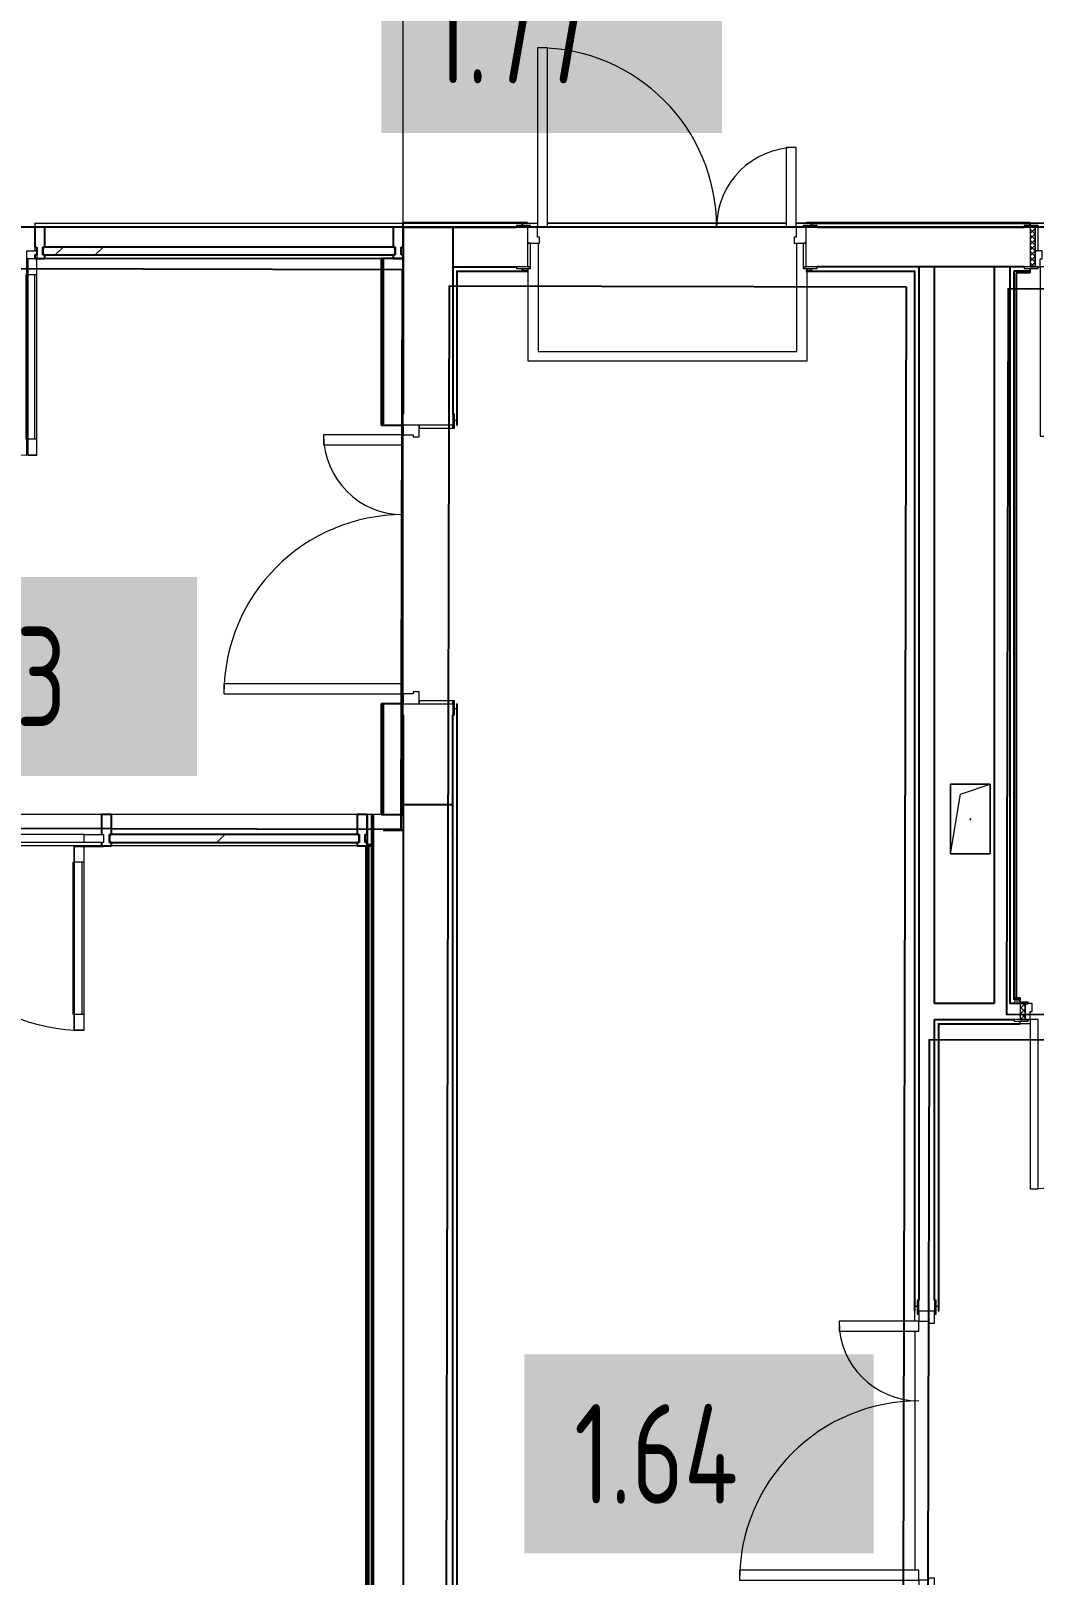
# Model space of a CAD drawing. Header units: millimetres. Extents: x 3914 to 443608, y -156176 to 78197.
# Drawn here: x 113747 to 118787, y -142283 to -134527 of the extents above; entities that cross this region are included whole.
import ezdxf

# ---------------------------------------------------------------- set-up
doc = ezdxf.new("R2010")
doc.units = ezdxf.units.MM
doc.linetypes.add('200_ШТРИХ__ш1_п0_6_', pattern=[160, 100, -60])
for name, color, linetype, lineweight in [('0) клиннинг', 90, 'Continuous', 60), ('A-DETL-GENF', 7, 'Continuous', 9), ('A-DOOR-1', 7, 'Continuous', 5), ('A-DOOR-2', 7, '200_ШТРИХ__ш1_п0_6_', 5), ('A-DOOR-FRAM-2', 7, 'Continuous', 5), ('A-FLOR', 7, 'Continuous', 9), ('A-GENM', 7, 'Continuous', 9), ('A-GLAZ-CURT-1', 7, 'Continuous', 5), ('A-GLAZ-CURT-2', 7, 'Continuous', 25), ('A-GLAZ-CWMG', 7, 'Continuous', 9), ('A-GLAZ-CWMG-1', 7, 'Continuous', 25), ('Оси', 7, 'Continuous', 9)]:
    doc.layers.add(name, color=color, linetype=linetype, lineweight=lineweight)
doc.layers.add('A-DOOR-FRAM-1', color=7, linetype='Continuous', lineweight=5, true_color=0xc0c0c0)
doc.styles.add('СПДС', font='ГОСТ тип А.ttf', dxfattribs={"width": 0.9})

# ---------------------------------------------------------------- blocks, each defined once
blk = doc.blocks.new('110_Дверь_СКБ_1Ст_Внутренняя1 - Д-8 950x2100h_охрана-31784688-Объем проектирования 1 этажа')
at = {"layer": 'A-DOOR-2'}
h = blk.add_hatch(dxfattribs=at)
h.set_pattern_fill('FP_33', color=256, style=0, pattern_type=2)
h.set_pattern_definition([(135, (1826.41, 164.685), (-14.14214, -14.14214), []), (225, (1826.41, 164.685), (14.14214, -14.14214), [])])
h.paths.add_polyline_path([(487.5, 100), (462.5, 100), (462.5, -100), (487.5, -98.3), (487.5, -92.5)])
at = {"layer": 'A-DOOR-FRAM-2'}
h = blk.add_hatch(dxfattribs=at)
h.set_pattern_fill('FP_34', color=256, style=0, pattern_type=2)
h.set_pattern_definition([(45, (-296.384, 164.685), (-14.1421, 14.1421), []), (135, (-296.384, 164.685), (-14.1421, -14.1421), [])])
h.paths.add_polyline_path([(-437.5, 100), (-462.5, 100), (-462.5, -100), (-437.5, -100), (-437.5, 15.1)])
at = {"layer": 'A-DOOR-1'}
for p, q in [((437.5, 950), (397.5, 950)), ((397.5, 950), (397.5, 100)), ((437.5, 100), (437.5, 950)), ((397.5, 100), (437.5, 100))]:
    blk.add_line(p, q, dxfattribs=at)
blk.add_arc((437.5, 100), 850, 90, 180, dxfattribs=at)
at = {"layer": 'A-DOOR-FRAM-1'}
for p, q in [((-422.5, 108), (-492.5, 108)), ((-492.5, 108), (-492.5, 100)), ((-492.5, 100), (-422.5, 100)), ((-437.5, 100), (-462.5, 100)), ((-462.5, 100), (-462.5, -100)), ((-412.5, 100), (-437.5, 100)), ((-437.5, 100), (-437.5, 20)), ((-437.5, -100), (-437.5, 100)), ((-422.5, 100), (-437.5, 100)), ((-437.5, 100), (-437.5, 99)), ((-437.5, 99), (-422.5, 99)), ((-422.5, 100), (-422.5, 108)), ((-422.5, 99), (-422.5, 100)), ((-412.5, 60), (-412.5, 100)), ((437.5, 100), (437.5, 60)), ((462.5, 100), (437.5, 100)), ((517.5, 108), (447.5, 108)), ((447.5, 108), (447.5, 100)), ((462.5, 100), (447.5, 100)), ((447.5, 100), (447.5, 99)), ((447.5, 100), (517.5, 100)), ((447.5, 99), (462.5, 99)), ((462.5, 20), (462.5, 100)), ((487.5, 100), (462.5, 100)), ((462.5, 100), (462.5, -100)), ((462.5, 99), (462.5, 100)), ((487.5, -100), (487.5, 100)), ((517.5, 100), (517.5, 108)), ((-437.5, 20), (-402.5, 20)), ((-422.5, 20), (-437.5, 20)), ((-437.5, 20), (-437.5, -100)), ((-422.5, -100), (-422.5, 20)), ((-402.5, 60), (-412.5, 60)), ((-402.5, 20), (-402.5, 60)), ((437.5, 60), (427.5, 60)), ((427.5, 60), (427.5, 20)), ((427.5, 20), (462.5, 20)), ((462.5, 20), (447.5, 20)), ((447.5, 20), (447.5, -100)), ((462.5, -100), (462.5, 20)), ((-422.5, -100), (-492.5, -100)), ((-492.5, -100), (-492.5, -108)), ((-492.5, -108), (-422.5, -108)), ((-462.5, -100), (-437.5, -100)), ((-437.5, -100), (-422.5, -100)), ((-422.5, -108), (-422.5, -100)), ((447.5, -100), (462.5, -100)), ((517.5, -100), (447.5, -100)), ((447.5, -100), (447.5, -108)), ((447.5, -108), (517.5, -108)), ((462.5, -100), (487.5, -100)), ((517.5, -108), (517.5, -100))]:
    blk.add_line(p, q, dxfattribs=at)
blk = doc.blocks.new('110_Дверь_СКБ_1Ст_Внутренняя1 - Д-8 950x2100h_охрана-32224770-Объем проектирования 1 этажа')
at = {"layer": 'A-DOOR-2'}
h = blk.add_hatch(dxfattribs=at)
h.set_pattern_fill('FP_35', color=256, style=0, pattern_type=2)
h.set_pattern_definition([(135, (1826.41, 104.685), (-14.14214, -14.14214), []), (225, (1826.41, 104.685), (14.14214, -14.14214), [])])
h.paths.add_polyline_path([(462.5, 40), (462.5, -40), (487.5, -40), (486.7, 40)])
at = {"layer": 'A-DOOR-FRAM-2'}
h = blk.add_hatch(dxfattribs=at)
h.set_pattern_fill('FP_36', color=256, style=0, pattern_type=2)
h.set_pattern_definition([(45, (-296.384, 104.685), (-14.1421, 14.1421), []), (135, (-296.384, 104.685), (-14.1421, -14.1421), [])])
h.paths.add_polyline_path([(-437.5, 40), (-462.5, 40), (-462.5, -40), (-437.5, -39.4), (-437.5, 39.4)])
at = {"layer": 'A-DOOR-1'}
for p, q in [((437.5, 890), (397.5, 890)), ((397.5, 890), (397.5, 40)), ((437.5, 40), (437.5, 890)), ((397.5, 40), (437.5, 40))]:
    blk.add_line(p, q, dxfattribs=at)
blk.add_arc((437.5, 40), 850, 90, 180, dxfattribs=at)
at = {"layer": 'A-DOOR-FRAM-1'}
for p, q in [((-422.5, 48), (-492.5, 48)), ((-492.5, 48), (-492.5, 40)), ((-492.5, 40), (-422.5, 40)), ((-437.5, 40), (-462.5, 40)), ((-462.5, 40), (-462.5, -40)), ((-412.5, 40), (-437.5, 40)), ((-437.5, 40), (-437.5, -40)), ((-437.5, -40), (-437.5, 40)), ((-422.5, 40), (-437.5, 40)), ((-437.5, 40), (-437.5, 39)), ((-437.5, 39), (-422.5, 39)), ((-422.5, 40), (-422.5, 48)), ((-422.5, 39), (-422.5, 40)), ((-412.5, 0), (-412.5, 40)), ((-402.5, 0), (-412.5, 0)), ((-402.5, -40), (-402.5, 0)), ((437.5, 0), (427.5, 0)), ((427.5, 0), (427.5, -40)), ((437.5, 40), (437.5, 0)), ((462.5, 40), (437.5, 40)), ((517.5, 48), (447.5, 48)), ((447.5, 48), (447.5, 40)), ((462.5, 40), (447.5, 40)), ((447.5, 40), (447.5, 39)), ((447.5, 40), (517.5, 40)), ((447.5, 39), (462.5, 39)), ((462.5, -40), (462.5, 40)), ((487.5, 40), (462.5, 40)), ((462.5, 40), (462.5, -40)), ((462.5, 39), (462.5, 40)), ((487.5, -40), (487.5, 40)), ((517.5, 40), (517.5, 48)), ((-422.5, -40), (-492.5, -40)), ((-492.5, -40), (-492.5, -48)), ((-492.5, -48), (-422.5, -48)), ((-462.5, -40), (-437.5, -40)), ((-422.5, -39), (-437.5, -39)), ((-437.5, -39), (-437.5, -40)), ((-437.5, -40), (-402.5, -40)), ((-437.5, -40), (-422.5, -40)), ((-422.5, -40), (-422.5, -39)), ((-422.5, -48), (-422.5, -40)), ((427.5, -40), (462.5, -40)), ((462.5, -39), (447.5, -39)), ((447.5, -39), (447.5, -40)), ((447.5, -40), (462.5, -40)), ((517.5, -40), (447.5, -40)), ((447.5, -40), (447.5, -48)), ((447.5, -48), (517.5, -48)), ((462.5, -40), (462.5, -39)), ((462.5, -40), (487.5, -40)), ((517.5, -48), (517.5, -40))]:
    blk.add_line(p, q, dxfattribs=at)
blk = doc.blocks.new('110_Дверь_СКБ_2Ст - Д-5_п_ Из игровой в коридор-32215844-Объем проектирования 1 этажа')
at = {"layer": 'A-DOOR-1'}
for p, q in [((-637.5, 940), (-637.5, 40)), ((-587.5, 940), (-637.5, 940)), ((-587.5, 40), (-587.5, 940)), ((662.5, 440), (612.5, 440)), ((612.5, 440), (612.5, 40)), ((662.5, 40), (662.5, 440)), ((-637.5, 40), (-587.5, 40)), ((612.5, 40), (662.5, 40))]:
    blk.add_line(p, q, dxfattribs=at)
for centre, radius, start, end in [((-637.5, 40), 900, 0, 90), ((662.5, 40), 400, 90, 180)]:
    blk.add_arc(centre, radius, start, end, dxfattribs=at)
at = {"layer": 'A-DOOR-FRAM-1'}
for p, q in [((-672.5, 48), (-742.5, 48)), ((-742.5, 48), (-742.5, 40)), ((-742.5, 40), (-672.5, 40)), ((-637.5, 40), (-687.5, 40)), ((-687.5, 40), (-687.5, -40)), ((-672.5, 40), (-672.5, 48)), ((-637.5, -10), (-637.5, 40)), ((662.5, 40), (662.5, -10)), ((712.5, 40), (662.5, 40)), ((767.5, 48), (697.5, 48)), ((697.5, 48), (697.5, 40)), ((697.5, 40), (767.5, 40)), ((712.5, -40), (712.5, 40)), ((767.5, 40), (767.5, 48)), ((-672.5, -40), (-742.5, -40)), ((-742.5, -40), (-742.5, -48)), ((-742.5, -48), (-672.5, -48)), ((-672.5, -39), (-687.5, -39)), ((-687.5, -39), (-687.5, -40)), ((-687.5, -40), (-627.5, -40)), ((-687.5, -40), (-672.5, -40)), ((-672.5, -40), (-672.5, -39)), ((-672.5, -48), (-672.5, -40)), ((-627.5, -10), (-637.5, -10)), ((-627.5, -40), (-627.5, -10)), ((662.5, -10), (652.5, -10)), ((652.5, -10), (652.5, -40)), ((652.5, -40), (712.5, -40)), ((712.5, -39), (697.5, -39)), ((697.5, -39), (697.5, -40)), ((697.5, -40), (712.5, -40)), ((767.5, -40), (697.5, -40)), ((697.5, -40), (697.5, -48)), ((697.5, -48), (767.5, -48)), ((712.5, -40), (712.5, -39)), ((767.5, -48), (767.5, -40))]:
    blk.add_line(p, q, dxfattribs=at)
blk = doc.blocks.new('110_Дверь_СКБ_2Ст - Д-2а_п_ Из коридора на лестницу-32215424-Объем проектирования 1 этажа')
at = {"layer": 'A-DOOR-1'}
for p, q in [((-637.5, 1025), (-637.5, 125)), ((-587.5, 1025), (-637.5, 1025)), ((-587.5, 125), (-587.5, 1025)), ((662.5, 525), (612.5, 525)), ((612.5, 525), (612.5, 125)), ((662.5, 125), (662.5, 525)), ((-637.5, 125), (-587.5, 125)), ((612.5, 125), (662.5, 125))]:
    blk.add_line(p, q, dxfattribs=at)
for centre, radius, start, end in [((-637.5, 125), 900, 0, 90), ((662.5, 125), 400, 90, 180)]:
    blk.add_arc(centre, radius, start, end, dxfattribs=at)
at = {"layer": 'A-DOOR-FRAM-1'}
for p, q in [((-672.5, 133), (-742.5, 133)), ((-742.5, 133), (-742.5, 125)), ((-742.5, 125), (-672.5, 125)), ((-637.5, 125), (-687.5, 125)), ((-687.5, 125), (-687.5, 45)), ((-672.5, 125), (-672.5, 133)), ((-637.5, 75), (-637.5, 125)), ((662.5, 125), (662.5, 75)), ((712.5, 125), (662.5, 125)), ((767.5, 133), (697.5, 133)), ((697.5, 133), (697.5, 125)), ((697.5, 125), (767.5, 125)), ((712.5, 45), (712.5, 125)), ((767.5, 125), (767.5, 133)), ((-687.5, 45), (-627.5, 45)), ((-672.5, 45), (-687.5, 45)), ((-687.5, 45), (-687.5, -125)), ((-672.5, -125), (-672.5, 45)), ((-627.5, 75), (-637.5, 75)), ((-627.5, 45), (-627.5, 75)), ((662.5, 75), (652.5, 75)), ((652.5, 75), (652.5, 45)), ((652.5, 45), (712.5, 45)), ((712.5, 45), (697.5, 45)), ((697.5, 45), (697.5, -125)), ((712.5, -125), (712.5, 45)), ((-672.5, -125), (-742.5, -125)), ((-742.5, -125), (-742.5, -133)), ((-742.5, -133), (-672.5, -133)), ((-687.5, -125), (-672.5, -125)), ((-672.5, -133), (-672.5, -125)), ((697.5, -125), (712.5, -125)), ((767.5, -125), (697.5, -125)), ((697.5, -125), (697.5, -133)), ((697.5, -133), (767.5, -133)), ((767.5, -133), (767.5, -125))]:
    blk.add_line(p, q, dxfattribs=at)
blk = doc.blocks.new('Прямоугольный импост - Импост структурный с накладкой - 160мм-22875586-Объем проектирования 1 этажа')
at = {"layer": 'A-GLAZ-CWMG-1'}
for p, q in [((-50, 0), (-50, 17)), ((-50, 17), (0, 17)), ((-40, 0), (-50, 0)), ((-40, -40), (-40, 0)), ((0, 0), (-10, 0)), ((-10, 0), (-10, -40)), ((0, 17), (0, 0)), ((-50, -140), (-50, -40)), ((-50, -40), (-40, -40)), ((-10, -40), (0, -40)), ((0, -40), (0, -140)), ((0, -140), (-50, -140))]:
    blk.add_line(p, q, dxfattribs=at)
blk = doc.blocks.new('Дверь_Витражная_остекление_ - ВВ-17 остекление-32475309-Объем проектирования 1 этажа')
at = {"layer": 'A-DETL-GENF'}
for p, q in [((-940, -20), (-985, -20)), ((-985, -1005), (-985, -20)), ((-940, -20), (-985, -20)), ((-985, -20), (-985, -1005)), ((-940, -1005), (-940, -20)), ((-940, -1005), (-940, -20)), ((990, -1005), (990, -20)), ((990, -20), (990, -1005)), ((1035, -1005), (1035, -20)), ((1035, -1005), (1035, -20)), ((-985, -100), (-940, -100)), ((-975, -925), (-975, -100)), ((-931, -925), (-931, -100)), ((981, -925), (981, -100)), ((1035, -100), (990, -100)), ((1025, -925), (1025, -100)), ((-985, -925), (-940, -925)), ((1035, -925), (990, -925)), ((-985, -1005), (-940, -1005)), ((-985, -1005), (-940, -1005)), ((1035, -1005), (990, -1005)), ((990, -1005), (1035, -1005))]:
    blk.add_line(p, q, dxfattribs=at)
at = {"layer": 'A-DOOR-1'}
for p, q in [((-1035, 20), (-985, 20)), ((-1035, -20), (-1035, 20)), ((-985, 20), (-985, -20)), ((985, 20), (1035, 20)), ((985, -20), (985, 20)), ((1035, 20), (1035, -20)), ((-985, -20), (-1035, -20)), ((-985, -1005), (-985, -20)), ((985, -1005), (985, -20)), ((1035, -20), (985, -20))]:
    blk.add_line(p, q, dxfattribs=at)
for centre, start, end in [((-985, -20), 270, 0), ((985, -20), 180, 270)]:
    blk.add_arc(centre, 985, start, end, dxfattribs=at)
blk = doc.blocks.new('Прямоугольный импост - Импост структурный с накладкой - 160мм Темный-V73-Объем проектирования 1 этажа')
at = {"layer": 'A-GLAZ-CWMG-1'}
for p, q in [((-50, 0), (-50, 17)), ((-50, 17), (0, 17)), ((-40, 0), (-50, 0)), ((-40, -40), (-40, 0)), ((0, 0), (-10, 0)), ((-10, 0), (-10, -40)), ((0, 17), (0, 0)), ((-50, -140), (-50, -40)), ((-50, -40), (-40, -40)), ((-10, -40), (0, -40)), ((0, -40), (0, -140)), ((0, -140), (-50, -140))]:
    blk.add_line(p, q, dxfattribs=at)
blk = doc.blocks.new('Системная панель - Стекло - 40мм-24251898-Объем проектирования 1 этажа')
at = {"layer": 'A-GLAZ-CURT-1'}
h = blk.add_hatch(dxfattribs=at)
h.set_pattern_fill('FP_92', color=256, style=0, pattern_type=2)
h.set_pattern_definition([(45, (-88712.5, -7310), (-565.6854, 565.6854), [400, -1200]), (45, (-89112.5, -7510), (-565.6854, 565.6854), [1200, -400]), (45, (-88312.5, -7710), (-565.6854, 565.6854), [400, -1200])])
h.paths.add_polyline_path([(-627.5, 0), (627.5, 0), (627.5, 40), (-627.5, 40), (-627.5, 10)])
at = {"layer": 'A-GLAZ-CURT-2'}
for p, q in [((627.5, 40), (-627.5, 40)), ((-627.5, 40), (-627.5, 0)), ((627.5, 0), (627.5, 40)), ((-627.5, 0), (627.5, 0))]:
    blk.add_line(p, q, dxfattribs=at)
blk = doc.blocks.new('Прямоугольный импост - Импост структурный с накладкой - 160мм-24251895-Объем проектирования 1 этажа')
at = {"layer": 'A-GLAZ-CWMG'}
for p, q in [((89130, 7650), (87895, 7650)), ((89130, 7493), (87895, 7493))]:
    blk.add_line(p, q, dxfattribs=at)
blk = doc.blocks.new('Прямоугольный импост - Импост структурный с накладкой - 160мм-18691755-Объем проектирования 1 этажа')
at = {"layer": 'A-GLAZ-CWMG-1'}
for p, q in [((-25, 0), (-25, 17)), ((-25, 17), (25, 17)), ((25, 0), (15, 0)), ((15, 0), (15, -40)), ((25, 17), (25, 0)), ((-25, -140), (-25, -40)), ((15, -40), (25, -40)), ((25, -40), (25, -140)), ((25, -140), (-25, -140))]:
    blk.add_line(p, q, dxfattribs=at)
blk = doc.blocks.new('Дверь_Витражная_СКБ_2Ст - ВВ-17-31911620-Объем проектирования 1 этажа')
at = {"layer": 'A-DETL-GENF'}
for p, q in [((-1035, -20), (-1035, -17)), ((-1035, -17), (-1035, -20)), ((-937, -20), (-1035, -20)), ((-1035, -20), (-937, -20)), ((-913, -20), (-963, -20)), ((-963, -970), (-963, -20)), ((-913, -20), (-963, -20)), ((-963, -20), (-963, -970)), ((-937, -17), (-937, -20)), ((-937, -20), (-937, -17)), ((-913, -970), (-913, -20)), ((-913, -970), (-913, -20)), ((887, -20), (937, -20)), ((887, -944), (887, -20)), ((887, -20), (887, -944)), ((937, -20), (887, -20)), ((937, -17), (937, -20)), ((937, -17), (937, -20)), ((937, -944), (937, -20)), ((937, -944), (937, -20)), ((937, -20), (1035, -20)), ((937, -20), (1035, -20)), ((1035, -20), (1035, -17)), ((1035, -20), (1035, -17)), ((-963, -100), (-913, -100)), ((-953, -890), (-953, -100)), ((-909, -890), (-909, -100)), ((883, -864), (883, -100)), ((937, -100), (887, -100)), ((927, -864), (927, -100)), ((-963, -890), (-913, -890)), ((937, -864), (887, -864)), ((-963, -970), (-913, -970)), ((-963, -970), (-913, -970)), ((937, -944), (887, -944)), ((887, -944), (937, -944))]:
    blk.add_line(p, q, dxfattribs=at)
at = {"layer": 'A-DOOR-1'}
for p, q in [((-1035, 40), (-937, 40)), ((-1035, 0), (-1035, 40)), ((-937, 40), (-937, 0)), ((937, 40), (1035, 40)), ((937, 0), (937, 40)), ((1035, 40), (1035, 0)), ((-937, 0), (-1035, 0)), ((-937, -970), (-937, -20)), ((1035, 0), (937, 0)), ((937, -944), (937, -20))]:
    blk.add_line(p, q, dxfattribs=at)
for centre, radius, start, end in [((-937, -20), 950, 270, 0), ((937, -20), 924, 180, 270)]:
    blk.add_arc(centre, radius, start, end, dxfattribs=at)
blk = doc.blocks.new('Прямоугольный импост - Импост структурный с накладкой - 160мм-20587511-Объем проектирования 1 этажа')
at = {"layer": 'A-GLAZ-CWMG'}
for p, q in [((87845, 7650), (85795, 7650)), ((87757, 7550), (85883, 7550)), ((87845, 7493), (85795, 7493)), ((87757, 7510), (85883, 7510))]:
    blk.add_line(p, q, dxfattribs=at)
blk = doc.blocks.new('Системная панель - Стекло - 40мм-32474674-Объем проектирования 1 этажа')
at = {"layer": 'A-GLAZ-CURT-1'}
h = blk.add_hatch(dxfattribs=at)
h.set_pattern_fill('FP_93', color=256, style=0, pattern_type=2)
h.set_pattern_definition([(45, (-88635, -10260), (-565.6854, 565.6854), [400, -1200]), (45, (-89035, -10460), (-565.6854, 565.6854), [1200, -400]), (45, (-88235, -10660), (-565.6854, 565.6854), [400, -1200])])
h.paths.add_polyline_path([(661.5, 0), (885, 0), (885, 40), (-885, 40), (-885, 0), (-46.1, 0)])
at = {"layer": 'A-GLAZ-CURT-2'}
for p, q in [((885, 40), (-885, 40)), ((-885, 40), (-885, 0)), ((-885, 0), (885, 0)), ((885, 0), (885, 40))]:
    blk.add_line(p, q, dxfattribs=at)
blk = doc.blocks.new('Прямоугольный импост - Импост структурный с накладкой - 160мм Темный-32475581-Объем проектирования 1 этажа')
at = {"layer": 'A-GLAZ-CWMG'}
for p, q in [((89310, 10600), (87560, 10600)), ((89250, 10443), (87560, 10443))]:
    blk.add_line(p, q, dxfattribs=at)
blk = doc.blocks.new('Прямоугольный импост - Импост структурный с накладкой - 160мм Темный-V75-Объем проектирования 1 этажа')
at = {"layer": 'A-GLAZ-CWMG-1'}
for p, q in [((-25, 0), (-25, 17)), ((-25, 17), (25, 17)), ((-15, 0), (-25, 0)), ((-15, -40), (-15, 0)), ((25, 0), (15, 0)), ((15, 0), (15, -40)), ((25, 17), (25, 0)), ((-25, -140), (-25, -40)), ((-25, -40), (-15, -40)), ((15, -40), (25, -40)), ((25, -40), (25, -140)), ((25, -140), (-25, -140))]:
    blk.add_line(p, q, dxfattribs=at)
blk = doc.blocks.new('110_Дверь_СКБ_2Ст - Д-2а_п_ Из коридора на лестницу-32215207-Объем проектирования 1 этажа')
at = {"layer": 'A-DOOR-1'}
for p, q in [((-637.5, 1000), (-637.5, 100)), ((-587.5, 1000), (-637.5, 1000)), ((-587.5, 100), (-587.5, 1000)), ((662.5, 500), (612.5, 500)), ((612.5, 500), (612.5, 100)), ((662.5, 100), (662.5, 500)), ((-637.5, 100), (-587.5, 100)), ((612.5, 100), (662.5, 100))]:
    blk.add_line(p, q, dxfattribs=at)
for centre, radius, start, end in [((-637.5, 100), 900, 0, 90), ((662.5, 100), 400, 90, 180)]:
    blk.add_arc(centre, radius, start, end, dxfattribs=at)
at = {"layer": 'A-DOOR-FRAM-1'}
for p, q in [((-672.5, 108), (-742.5, 108)), ((-742.5, 108), (-742.5, 100)), ((-742.5, 100), (-672.5, 100)), ((-637.5, 100), (-687.5, 100)), ((-687.5, 100), (-687.5, 20)), ((-672.5, 100), (-672.5, 108)), ((-637.5, 50), (-637.5, 100)), ((662.5, 100), (662.5, 50)), ((712.5, 100), (662.5, 100)), ((767.5, 108), (697.5, 108)), ((697.5, 108), (697.5, 100)), ((697.5, 100), (767.5, 100)), ((712.5, 20), (712.5, 100)), ((767.5, 100), (767.5, 108)), ((-687.5, 20), (-627.5, 20)), ((-672.5, 20), (-687.5, 20)), ((-687.5, 20), (-687.5, -100)), ((-672.5, -100), (-672.5, 20)), ((-627.5, 50), (-637.5, 50)), ((-627.5, 20), (-627.5, 50)), ((662.5, 50), (652.5, 50)), ((652.5, 50), (652.5, 20)), ((652.5, 20), (712.5, 20)), ((712.5, 20), (697.5, 20)), ((697.5, 20), (697.5, -100)), ((712.5, -100), (712.5, 20)), ((-672.5, -100), (-742.5, -100)), ((-742.5, -100), (-742.5, -108)), ((-742.5, -108), (-672.5, -108)), ((-687.5, -100), (-672.5, -100)), ((-672.5, -108), (-672.5, -100)), ((697.5, -100), (712.5, -100)), ((767.5, -100), (697.5, -100)), ((697.5, -100), (697.5, -108)), ((697.5, -108), (767.5, -108)), ((767.5, -108), (767.5, -100))]:
    blk.add_line(p, q, dxfattribs=at)
blk = doc.blocks.new('GM_Отверстие прямоугольное _в плите_ - Отверстие-21958801-Объем проектирования 1 этажа')
at = {"layer": 'A-GENM'}
for p, q in [((-100, -175), (-100, 175)), ((-100, 175), (100, 175)), ((100, 175), (-100, 175)), ((-100, 175), (-100, -175)), ((-50, 125), (100, 175)), ((100, 175), (100, -175)), ((100, -175), (100, 175)), ((-100, -175), (-50, 125)), ((100, -175), (-100, -175)), ((-100, -175), (100, -175))]:
    blk.add_line(p, q, dxfattribs=at)
for start, end in [(360, 180), (180, 360)]:
    blk.add_arc((0, 0), 2.5, start, end, dxfattribs=at)

msp = doc.modelspace()

# ---------------------------------------------------------------- linework, layer by layer
for p, q in [((116242, -135491.7), (115616, -135491.7)), ((115616, -135491.7), (115616, -135492.7)), ((115616, -135492.7), (115616, -135512.7)), ((116217, -135492.7), (115616, -135492.7)), ((115616, -135512.7), (116187, -135512.7)), ((115617, -135512.7), (115617, -136451.7)), ((116187, -135512.7), (115617, -135512.7)), ((115867, -135512.7), (115867, -136451.7)), ((116217, -135504.7), (116217, -135492.7)), ((116217, -135492.7), (116217, -135492.7)), ((116242, -135492.7), (116242, -135491.7)), ((118767, -135491.7), (117642, -135491.7)), ((117642, -135491.7), (117642, -135492.7)), ((117667, -135492.7), (117667, -135504.7)), ((117667, -135492.7), (118767, -135492.7)), ((118737, -135512.7), (117697, -135512.7)), ((117697, -135512.7), (118737, -135512.7)), ((118767, -135492.7), (118767, -135491.7)), ((118767, -135504.7), (118767, -135492.7)), ((115506, -135669.7), (115506, -136506.7)), ((115517, -135669.7), (115507, -135669.7)), ((115617, -135669.7), (115517, -135669.7)), ((115517, -135669.7), (115517, -136506.7)), ((115617, -136451.7), (115617, -135669.7)), ((115867, -135712.7), (116187, -135712.7)), ((116217, -135732.7), (116217, -135720.7)), ((117667, -135720.7), (117667, -135732.7)), ((118737, -135712.7), (117697, -135712.7)), ((118207, -135712.7), (118207, -140902.7)), ((118287, -139412.7), (118287, -135712.7)), ((118587, -135712.7), (118587, -139412.7)), ((118667, -139412.7), (118667, -135712.7)), ((118767, -135732.7), (118767, -135720.7)), ((115887, -135732.7), (115887, -135733.7)), ((115887, -135733.7), (116242, -135733.7)), ((115888, -136506.7), (115888, -135732.7)), ((116242, -135732.7), (116217, -135732.7)), ((116242, -135733.7), (116242, -135732.7)), ((117667, -135732.7), (117642, -135732.7)), ((117642, -135732.7), (117642, -135733.7)), ((117642, -135733.7), (118186, -135733.7)), ((117667, -135732.7), (117667, -135732.7)), ((118186, -135732.7), (118187, -135732.7)), ((118186, -135733.7), (118186, -140957.7)), ((118687, -135732.7), (118767, -135732.7)), ((118687, -139392.7), (118687, -135732.7)), ((118767, -135741.7), (118696, -135741.7)), ((118696, -135741.7), (118696, -139392.7)), ((118767, -135741.7), (118767, -135732.7)), ((115507, -136481.7), (115507, -136506.7)), ((115887, -136481.7), (115887, -136506.7)), ((115506, -136506.7), (115517, -136506.7)), ((115517, -136506.7), (115609, -136506.7)), ((115887, -136506.7), (115888, -136506.7)), ((115517, -137906.7), (115506, -137906.7)), ((115506, -137906.7), (115506, -138462.7)), ((115507, -137906.7), (115507, -138462.7)), ((115609, -137906.7), (115517, -137906.7)), ((115517, -137906.7), (115517, -138462.7)), ((115617, -137961.7), (115617, -146212.7)), ((115617, -138462.7), (115617, -137961.7)), ((115867, -145962.7), (115867, -137961.7)), ((115887, -137906.7), (115887, -137931.7)), ((115888, -137906.7), (115887, -137906.7)), ((115888, -145941.7), (115888, -137906.7)), ((115617, -138412.7), (115867, -138412.7)), ((115437, -138462.7), (115437, -138612.7)), ((115459, -138462.7), (115459, -138620.7)), ((115464, -138462.7), (115464, -146365.7)), ((115467, -138462.7), (115467, -146362.7)), ((115506, -138462.7), (115617, -138462.7)), ((115517, -138541.7), (115617, -138541.7)), ((115887, -138581.8), (115887, -138580.5)), ((115437, -138612.7), (115437, -138620.7)), ((115437, -138612.7), (115459, -138612.7)), ((115437, -138615.7), (115459, -138615.7)), ((115437, -146392.7), (115437, -138620.7)), ((115437, -138620.7), (115459, -138620.7)), ((115459, -138620.7), (115459, -146370.7)), ((118587, -139412.7), (118287, -139412.7)), ((118687, -139412.7), (118667, -139412.7)), ((118717, -139392.7), (118687, -139392.7)), ((118687.5, -139383.7), (118717, -139383.7)), ((118687.5, -139383.7), (118687.5, -139392.7)), ((118717, -139392.7), (118717, -139383.7)), ((118717, -139404.7), (118717, -139392.7)), ((118287, -139492.7), (118687, -139492.7)), ((118287, -140902.7), (118287, -139492.7)), ((118307, -139513.7), (118307, -139512.7)), ((118308, -139513.7), (118717, -139513.7)), ((118308, -140957.7), (118308, -139513.7)), ((118717, -139513.7), (118717, -139512.7)), ((118186, -140957.7), (118187, -140957.7)), ((118307, -140932.7), (118307, -140957.7)), ((118307, -140932.7), (118307, -140932.7)), ((118307, -140957.7), (118308, -140957.7))]:
    msp.add_line(p, q)
msp.add_lwpolyline([(108971, -132712.7), (147467, -132712.7), (147467, -135512.7), (108971, -135512.7)], close=True)
at = {"flags": 128}
for points in [[(111252, -138526.9), (115607, -138536.7), (115613.6, -135726.7), (111698.6, -135717.9), (111695.6, -137003.9), (111255.6, -137002.9)], [(118146.4, -135814), (115848.4, -135808.6), (115824.4, -146016.6), (118122.4, -146022)], [(120398.4, -135827.3), (118656.4, -135823.2), (118647.8, -139465.2), (120389.8, -139469.3)], [(118635.4, -146023.2), (123252.4, -146034), (123253.2, -145684), (124345.2, -145686.6), (124344.4, -146036.6), (127742.4, -146044.6), (127743.2, -145695.1), (127763.2, -145695.1), (127774.1, -141056.6), (120394.1, -141039.3), (120397.5, -139599.3), (118259.5, -139594.3), (118245.2, -145672.3), (118636.2, -145673.2)]]:
    msp.add_lwpolyline(points, close=True, dxfattribs=at)
at = {"layer": '0) клиннинг'}
msp.add_line((115437, -138620.7), (115437, -146392.7), dxfattribs=at)
at = {"layer": 'A-FLOR'}
for p, q in [((113767, -135492.7), (113767, -135632.7)), ((113767, -135492.7), (116292, -135492.7)), ((116217, -135504.7), (116217, -135492.7)), ((116217, -135492.7), (116292, -135492.7)), ((116342, -135492.7), (117542, -135492.7)), ((117542, -135492.7), (116342, -135492.7)), ((117592, -135492.7), (117667, -135492.7)), ((117667, -135492.7), (117592, -135492.7)), ((117667, -135492.7), (117667, -135504.7)), ((119717, -135492.7), (117667, -135492.7)), ((118767, -135504.7), (118767, -135492.7)), ((118767, -135492.7), (119717, -135492.7)), ((116294.7, -135592.7), (116294.7, -136136.7)), ((117594.7, -136136.7), (117594.7, -135592.7)), ((113777, -135669.7), (115507, -135669.7)), ((115507, -135669.7), (115507, -136481.7)), ((116217, -135732.7), (116217, -135720.7)), ((116244.7, -136186.7), (116244.7, -135720.7)), ((117644.7, -135720.7), (117644.7, -136186.7)), ((117667, -135720.7), (117667, -135732.7)), ((115887, -135732.7), (116217, -135732.7)), ((115887, -136481.7), (115887, -135733.7)), ((117667, -135732.7), (118186, -135732.7)), ((118187, -141007.7), (118187, -135732.7)), ((116294.7, -136136.7), (117594.7, -136136.7)), ((117644.7, -136186.7), (116244.7, -136186.7)), ((115875, -136481.7), (115887, -136481.7)), ((115617, -137806.7), (115617, -136580.2)), ((115507, -137931.7), (115507, -138435.1)), ((115887, -137931.7), (115875, -137931.7)), ((115887, -138580.5), (115887, -137931.7)), ((115506, -138462.7), (111297, -138462.7)), ((115887, -145942.7), (115887, -138581.8)), ((115437, -138592.7), (115427, -138592.7)), ((118307, -139512.7), (118767, -139512.7)), ((118307, -140932.7), (118307, -139513.7)), ((118717, -139512.7), (118717, -139500.7)), ((118187, -140932.7), (118199, -140932.7)), ((118295, -140932.7), (118307, -140932.7)), ((118187, -141057.7), (118187, -142257.7))]:
    msp.add_line(p, q, dxfattribs=at)
at = {"layer": 'Оси'}
msp.add_lwpolyline([(115617, -148019), (115617, -143019), (115617, -129197.6), (115617, -124197.6)], dxfattribs=at)

# ---------------------------------------------------------------- block references
for name, p in [('110_Дверь_СКБ_2Ст - Д-2а_п_ Из коридора на лестницу-32215207-Объем проектирования 1 этажа', (116929.5, -135612.7)), ('Прямоугольный импост - Импост структурный с накладкой - 160мм Темный-32475581-Объем проектирования 1 этажа', (26257, -146112.7)), ('Дверь_Витражная_остекление_ - ВВ-17 остекление-32475309-Объем проектирования 1 этажа', (112742, -135652.7)), ('Системная панель - Стекло - 40мм-32474674-Объем проектирования 1 этажа', (114692, -135652.7)), ('GM_Отверстие прямоугольное _в плите_ - Отверстие-21958801-Объем проектирования 1 этажа', (118467, -138485.7)), ('Прямоугольный импост - Импост структурный с накладкой - 160мм-20587511-Объем проектирования 1 этажа', (26257, -146112.7)), ('Прямоугольный импост - Импост структурный с накладкой - 160мм-24251895-Объем проектирования 1 этажа', (26257, -146112.7)), ('Дверь_Витражная_СКБ_2Ст - ВВ-17-31911620-Объем проектирования 1 этажа', (113077, -138602.7)), ('Системная панель - Стекло - 40мм-24251898-Объем проектирования 1 этажа', (114769.5, -138602.7))]:
    msp.add_blockref(name, p)
at = {"extrusion": (0, 0, -1), "rotation": 180}
for name, p in [('Прямоугольный импост - Импост структурный с накладкой - 160мм Темный-V75-Объем проектирования 1 этажа', (-113792, -135652.7)), ('Прямоугольный импост - Импост структурный с накладкой - 160мм Темный-V73-Объем проектирования 1 этажа', (-115617, -135652.7)), ('Прямоугольный импост - Импост структурный с накладкой - 160мм-18691755-Объем проектирования 1 этажа', (-114127, -138602.7)), ('Прямоугольный импост - Импост структурный с накладкой - 160мм-22875586-Объем проектирования 1 этажа', (-115437, -138602.7))]:
    msp.add_blockref(name, p, dxfattribs=at)
for name, p, rotation in [('110_Дверь_СКБ_1Ст_Внутренняя1 - Д-8 950x2100h_охрана-31784688-Объем проектирования 1 этажа', (119254.5, -135612.7), 180), ('110_Дверь_СКБ_2Ст - Д-2а_п_ Из коридора на лестницу-32215424-Объем проектирования 1 этажа', (115742, -137219.2), 90), ('110_Дверь_СКБ_1Ст_Внутренняя1 - Д-8 950x2100h_охрана-32224770-Объем проектирования 1 этажа', (119204.5, -139452.7), 180), ('110_Дверь_СКБ_2Ст - Д-5_п_ Из игровой в коридор-32215844-Объем проектирования 1 этажа', (118247, -141670.2), 89.99999999999991)]:
    msp.add_blockref(name, p, dxfattribs=dict(rotation=rotation))

# ---------------------------------------------------------------- texts
at = {"char_height": 500, "attachment_point": 1, "style": 'СПДС', "bg_fill": 1, "box_fill_scale": 1.5, "bg_fill_color": 7, "bg_fill_true_color": 16777215, "bg_fill_transparency": 0}
for s, insert, width in [('1.77', (115756.8, -134290.6), 1212.151), ('1.63', (113120.2, -137520.2), 1212.151), ('1.64', (116476.1, -141424), 1255.443)]:
    msp.add_mtext(s, dxfattribs=dict(at, insert=insert, width=width))

doc.saveas('drawing.dxf')
